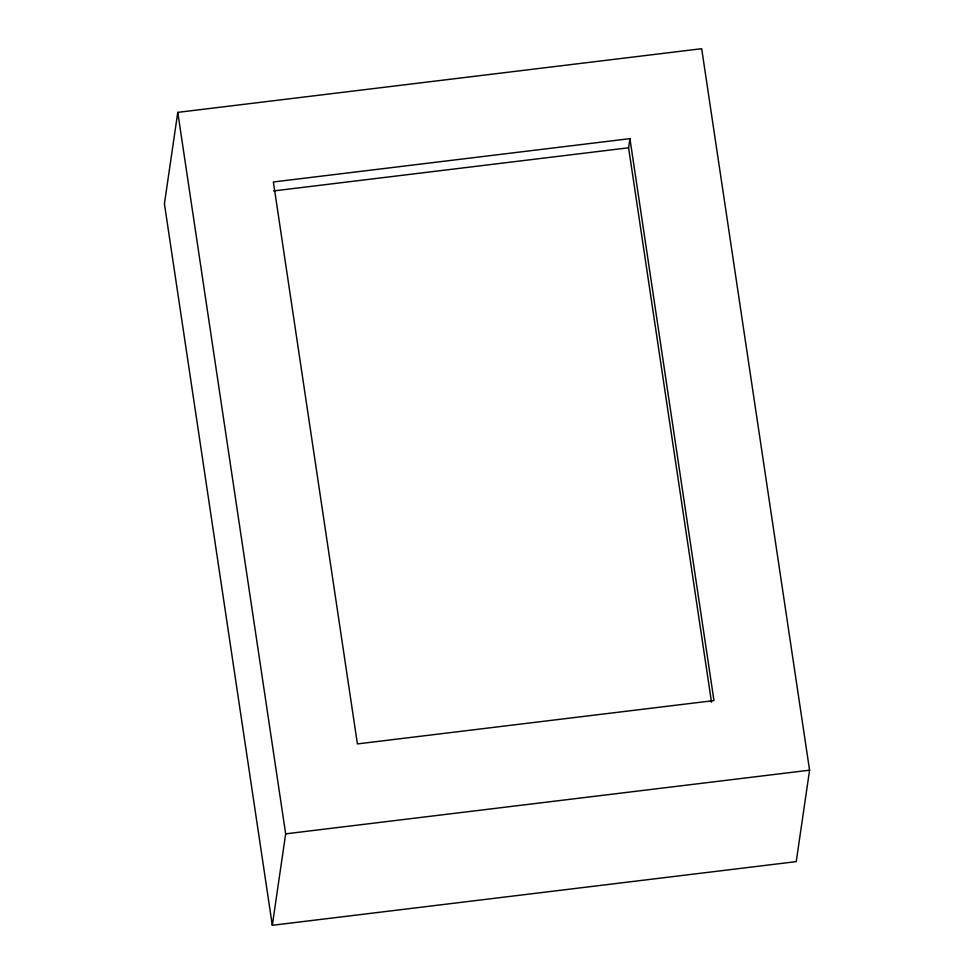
<?xml version="1.0" encoding="UTF-8"?>
<svg xmlns="http://www.w3.org/2000/svg" width="974" height="974" viewBox="0 0 974 974"><rect width="100%" height="100%" fill="white"/><g stroke="black" fill="none" stroke-linecap="round" stroke-linejoin="round"><path stroke-width="1.46" d="M177.767 112.375L164.423 203.81L272.318 925.3L796.233 861.625L809.577 770.191L701.682 48.7L177.767 112.375L285.662 833.854L272.318 925.3M711.507 702.217L628.595 147.792L629.934 138.649L273.377 181.98L357.409 743.917L713.966 700.586L629.934 138.649M273.548 190.941L628.595 147.792M285.662 833.854L809.577 770.191"/></g></svg>
